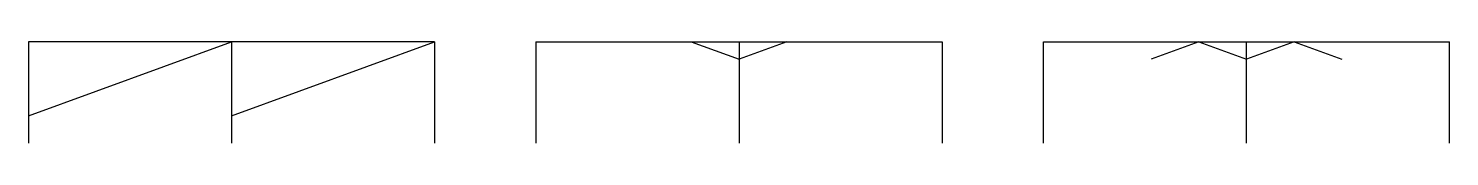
# Model space of a CAD drawing. Header units: millimetres. Extents: x 0 to 1400, y 0 to 100.
import ezdxf

# ---------------------------------------------------------------- set-up
doc = ezdxf.new("R2010")
doc.units = ezdxf.units.MM
doc.layers.add('rozhrani', color=4, linetype='Continuous')
doc.layers.add('TTmoduly', color=3, linetype='Continuous')

msp = doc.modelspace()

# ---------------------------------------------------------------- linework, layer by layer
at = {"layer": 'rozhrani'}
for p, q in [((0, 27.2), (200, 100)), ((200, 27.2), (400, 100)), ((653, 100), (700, 82.9)), ((747, 100), (700, 82.9)), ((1153, 100), (1106, 82.9)), ((1153, 100), (1200, 82.9)), ((1247, 100), (1200, 82.9)), ((1247, 100), (1294, 82.9))]:
    msp.add_line(p, q, dxfattribs=at)
at = {"layer": 'TTmoduly'}
for p, q in [((400, 100), (0, 100)), ((0, 100), (0, 0)), ((200, 100), (200, 0)), ((400, 100), (400, 0)), ((500, 100), (900, 100)), ((500, 100), (500, 0)), ((700, 100), (700, 0)), ((900, 100), (900, 0)), ((1000, 0), (1000, 100)), ((1000, 100), (1400, 100)), ((1200, 0), (1200, 100)), ((1400, 0), (1400, 100))]:
    msp.add_line(p, q, dxfattribs=at)

doc.saveas('drawing.dxf')
